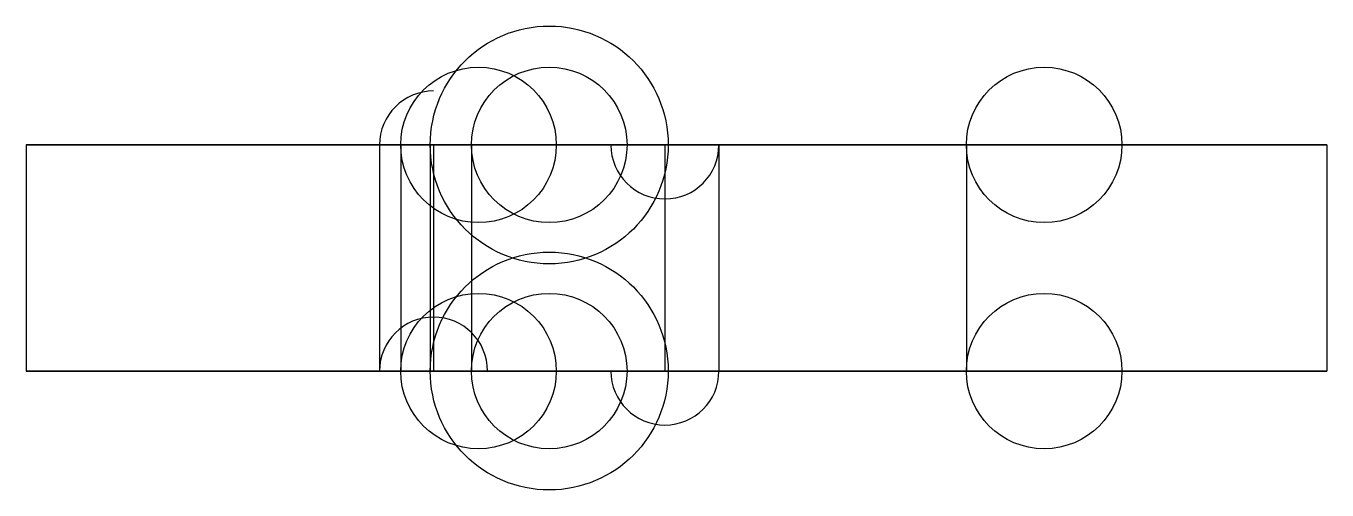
# Model space of a CAD drawing. Extents: x -6 to 40, y -12.2 to 4.2.
import ezdxf

# ---------------------------------------------------------------- set-up
doc = ezdxf.new("R2010")
doc.units = 0
doc.layers.add('Body002001', color=7, linetype='CONTINUOUS')

msp = doc.modelspace()

# ---------------------------------------------------------------- linework, layer by layer
at = {"layer": 'Body002001'}
for p, q in [((-6, 0, 140), (-6, -8, 140)), ((40, 0, 140), (-6, 0, 140)), ((-6, 0, 140), (-6, -8, 140)), ((-6, 0), (-6, -8)), ((-6, 0, 140), (-6, 0)), ((40, 0, 140), (-6, 0, 140)), ((-6, 0, 140), (-6, 0)), ((-6, 0), (40, 0)), ((-6, 0), (-6, -8)), ((-6, 0), (40, 0)), ((6.5, 0, 102.49), (6.5, 0, 101.04)), ((6.5, 0, 101.04), (6.5, -8, 101.04)), ((6.5, 0, 102.49), (6.5, -8, 102.49)), ((6.5, 0, 101.04), (6.5, -8, 101.04)), ((6.5, 0, 102.49), (6.5, 0, 101.04)), ((6.5, 0, 102.49), (6.5, -8, 102.49)), ((7.25, 0, 10), (7.25, -8, 10)), ((7.25, 0, 10), (7.25, -8, 10)), ((7.25, 0, 44.9), (7.25, -8, 44.9)), ((7.25, 0, 44.9), (7.25, -8, 44.9)), ((7.25, 0, 60.9), (7.25, -8, 60.9)), ((7.25, 0, 60.9), (7.25, -8, 60.9)), ((8.293, 0, 120), (8.293, -8, 120)), ((8.293, 0, 120), (8.293, -8, 120)), ((8.41, 0, 99.13), (16.59, 0, 99.13)), ((16.59, 0, 104.4), (8.41, 0, 104.4)), ((8.41, 0, 99.13), (8.41, -8, 99.13)), ((8.41, 0, 99.13), (16.59, 0, 99.13)), ((8.41, 0, 99.13), (8.41, -8, 99.13)), ((8.41, 0, 104.4), (8.41, -8, 104.4)), ((16.59, 0, 104.4), (8.41, 0, 104.4)), ((8.41, 0, 104.4), (8.41, -8, 104.4)), ((9.75, 0, 110), (9.75, -8, 110)), ((9.75, 0, 110), (9.75, -8, 110)), ((9.75, 0, 130), (9.75, -8, 130)), ((9.75, 0, 130), (9.75, -8, 130)), ((16.59, 0, 99.13), (16.59, -8, 99.13)), ((16.59, 0, 99.13), (16.59, -8, 99.13)), ((16.59, 0, 104.4), (16.59, -8, 104.4)), ((16.59, 0, 104.4), (16.59, -8, 104.4)), ((18.5, 0, 101.04), (18.5, 0, 102.49)), ((18.5, 0, 101.04), (18.5, -8, 101.04)), ((18.5, 0, 101.04), (18.5, -8, 101.04)), ((18.5, 0, 102.49), (18.5, -8, 102.49)), ((18.5, 0, 101.04), (18.5, 0, 102.49)), ((18.5, 0, 102.49), (18.5, -8, 102.49)), ((27.25, 0, 10), (27.25, -8, 10)), ((27.25, 0, 10), (27.25, -8, 10)), ((27.25, 0, 44.9), (27.25, -8, 44.9)), ((27.25, 0, 44.9), (27.25, -8, 44.9)), ((27.25, 0, 60.9), (27.25, -8, 60.9)), ((27.25, 0, 60.9), (27.25, -8, 60.9)), ((40, 0, 140), (40, -8, 140)), ((40, 0), (40, -8)), ((40, 0, 140), (40, -8, 140)), ((40, 0), (40, 0, 140)), ((40, 0), (40, 0, 140)), ((40, 0), (40, -8)), ((40, -8, 140), (-6, -8, 140)), ((-6, -8, 140), (-6, -8)), ((40, -8, 140), (-6, -8, 140)), ((-6, -8, 140), (-6, -8)), ((-6, -8), (40, -8)), ((-6, -8), (40, -8)), ((6.5, -8, 102.49), (6.5, -8, 101.04)), ((6.5, -8, 102.49), (6.5, -8, 101.04)), ((8.41, -8, 99.13), (16.59, -8, 99.13)), ((16.59, -8, 104.4), (8.41, -8, 104.4)), ((8.41, -8, 99.13), (16.59, -8, 99.13)), ((16.59, -8, 104.4), (8.41, -8, 104.4)), ((18.5, -8, 101.04), (18.5, -8, 102.49)), ((18.5, -8, 101.04), (18.5, -8, 102.49)), ((40, -8), (40, -8, 140)), ((40, -8), (40, -8, 140))]:
    msp.add_line(p, q, dxfattribs=at)
for centre, radius in [((12.5, 0), 4.207), ((12.5, 0), 4.207), ((10, 0), 2.75), ((10, 0), 2.75), ((10, 0), 2.75), ((10, 0), 2.75), ((10, 0), 2.75), ((10, 0), 2.75), ((12.5, 0), 2.75), ((12.5, 0), 2.75), ((12.5, 0), 2.75), ((12.5, 0), 2.75), ((30, 0), 2.75), ((30, 0), 2.75), ((30, 0), 2.75), ((30, 0), 2.75), ((30, 0), 2.75), ((30, 0), 2.75), ((12.5, -8), 4.207), ((12.5, -8), 4.207), ((10, -8), 2.75), ((10, -8), 2.75), ((10, -8), 2.75), ((10, -8), 2.75), ((10, -8), 2.75), ((10, -8), 2.75), ((12.5, -8), 2.75), ((12.5, -8), 2.75), ((12.5, -8), 2.75), ((12.5, -8), 2.75), ((30, -8), 2.75), ((30, -8), 2.75), ((30, -8), 2.75), ((30, -8), 2.75), ((30, -8), 2.75), ((30, -8), 2.75)]:
    msp.add_circle(centre, radius, dxfattribs=at)
for centre, radius, start, end in [((8.41, 0, 102.49), 1.91, 90, 180), ((8.41, 0, 102.49), 1.91, 90, 180), ((8.41, 0, 101.04), 2.78888e-13, 180, -179.914), ((8.41, 0, 101.04), 2.78888e-13, 180, -179.914), ((16.59, 0, 101.04), 1.91, -179.914, 0), ((16.59, 0, 101.04), 1.91, -179.914, 0), ((16.59, 0, 102.49), 4.202e-16, 0, 90), ((16.59, 0, 102.49), 4.202e-16, 0, 90), ((8.41, -8, 102.49), 1.91, 0, 180), ((8.41, -8, 102.49), 1.91, 0, 180), ((8.41, -8, 101.04), 2.78888e-13, 180, 180), ((8.41, -8, 101.04), 2.78888e-13, 180, 180), ((16.59, -8, 101.04), 1.91, 180, 0), ((16.59, -8, 101.04), 1.91, 180, 0), ((16.59, -8, 102.49), 0, 0, 0), ((16.59, -8, 102.49), 0, 0, 0)]:
    msp.add_arc(centre, radius, start, end, dxfattribs=at)

doc.saveas('drawing.dxf')
